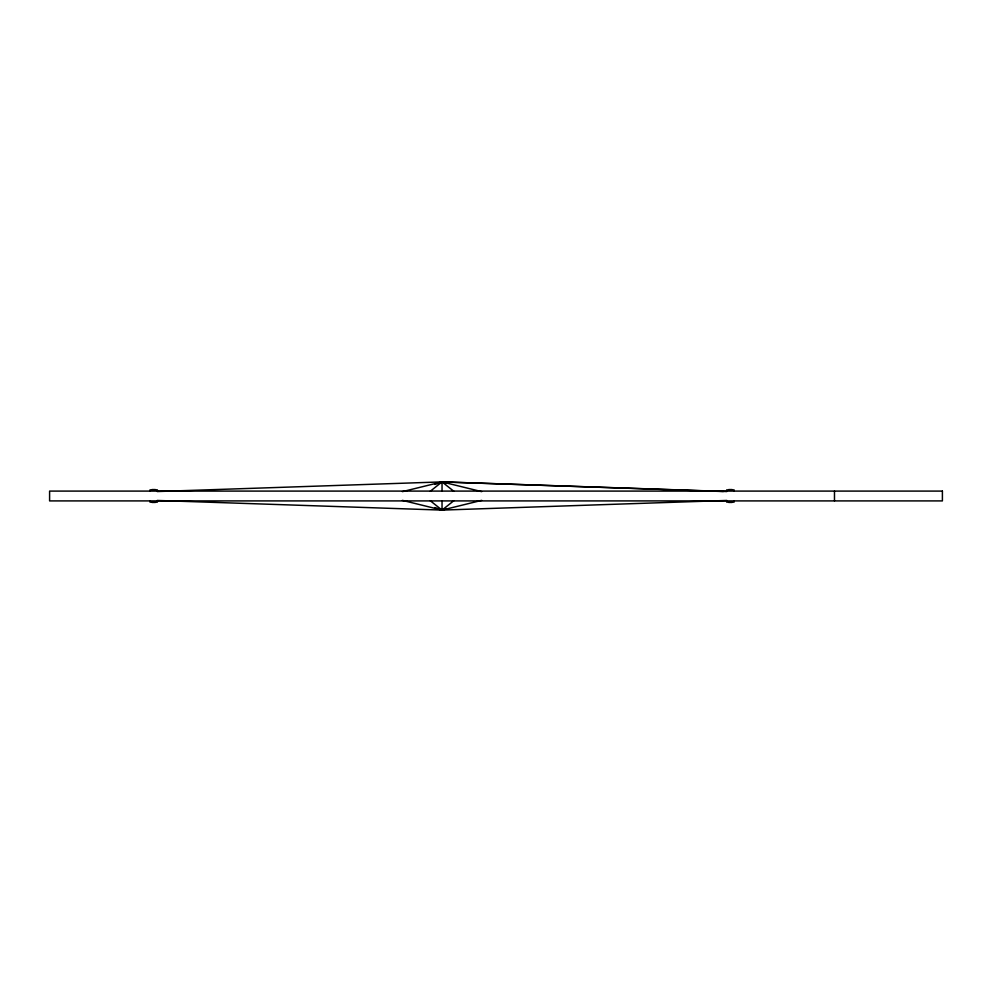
<?xml version="1.0" encoding="UTF-8"?>
<svg xmlns="http://www.w3.org/2000/svg" width="992" height="992" viewBox="0 0 992 992"><rect width="100%" height="100%" fill="white"/><g stroke="black" fill="none" stroke-linecap="round" stroke-linejoin="round"><path stroke-width="1.49" d="M430.181 491.325L442.035 481.901L726.913 491.536M157.17 500.464L442.035 510.099L453.89 500.675M434.905 484.456L442.035 481.901L723.354 491.511M402.417 500.365L442.035 510.099L446.326 508.574M402.417 491.635L442.035 481.901L481.666 491.635M434.905 507.544L442.035 510.099L481.666 500.365M157.17 491.536L442.035 481.901L446.326 483.426M430.181 500.675L442.035 510.099L726.913 500.464M151.962 489.564L155.422 489.564M728.661 489.564L732.121 489.564M151.962 502.436L155.422 502.436M728.661 502.436L732.121 502.436M453.89 491.325L442.035 481.901L442.035 491.09M834.483 491.09L834.483 500.91M734.068 491.09L734.068 489.862L726.714 489.862L726.714 491.09M734.068 500.91L734.068 502.138L726.714 502.138L726.714 500.91M442.035 500.91L442.035 510.099M157.368 491.09L157.368 489.862L150.015 489.862L150.015 491.09M157.368 500.91L157.368 502.138L150.015 502.138L150.015 500.91M942.4 491.09L49.6 491.09L49.6 500.91L942.4 500.91L942.4 491.09"/></g></svg>
